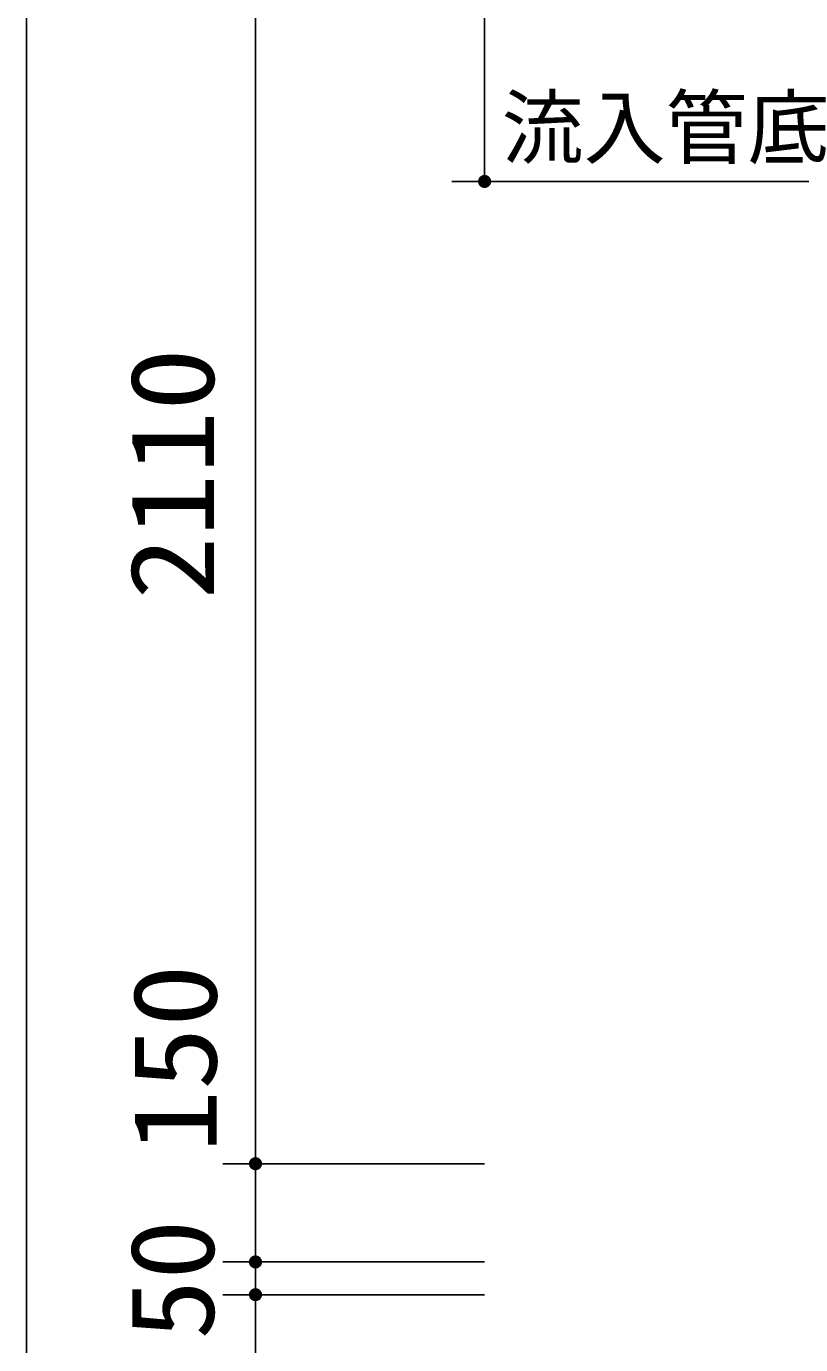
# Model space of a CAD drawing. Units: millimetres, scale not verified. Extents: x -14850 to 14850, y -10500 to 10500.
# Drawn here: x -11138 to -9955, y -5714 to -3702 of the extents above; entities that cross this region are included whole.
import ezdxf
from ezdxf.enums import TextEntityAlignment as Align

# ---------------------------------------------------------------- set-up
doc = ezdxf.new("R2010")
doc.units = ezdxf.units.MM
doc.header["$LTSCALE"] = 50
doc.layers.add('0-1_機器', color=2, linetype='Continuous', lineweight=25)
doc.layers.add('0-5_製作', color=5, linetype='Continuous', lineweight=25)
doc.styles.add('ＭＳ ゴシック', font='')
doc.styles.get('ＭＳ ゴシック').set_extended_font_data('MS Gothic')

msp = doc.modelspace()

# ---------------------------------------------------------------- linework, layer by layer
at = {"layer": '0-5_製作', "color": 2}
for p, q in [((-11137.94, -5738.22), (-11137.94, -3158.22)), ((-10437.94, -3158.22), (-10437.94, -3938.36)), ((-10787.94, -3328.22), (-10787.94, -5438.22)), ((-10487.94, -3938.36), (-9896.75, -3938.36)), ((-10837.94, -5438.22), (-10437.94, -5438.22)), ((-10787.94, -5438.22), (-10787.94, -5588.22)), ((-10837.94, -5588.22), (-10437.94, -5588.22)), ((-10787.94, -5588.22), (-10787.94, -5638.22)), ((-10837.94, -5638.22), (-10437.94, -5638.22)), ((-10787.94, -5638.22), (-10787.94, -5738.22))]:
    msp.add_line(p, q, dxfattribs=at)
at = {"layer": '0-5_製作'}
for points in [[(-10447.92, -3937.73), (-10437.94, -3938.36), (-10447.94, -3938.36)], [(-10447.94, -3938.36), (-10446.03, -3944.24), (-10447.86, -3939.61)], [(-10447.94, -3938.36), (-10445.23, -3945.2), (-10446.03, -3944.24)], [(-10437.94, -3938.36), (-10445.23, -3945.2), (-10447.94, -3938.36)], [(-10447.76, -3936.48), (-10437.94, -3938.36), (-10447.92, -3937.73)], [(-10447.86, -3939.61), (-10446.7, -3943.17), (-10447.62, -3940.84)], [(-10447.86, -3939.61), (-10446.03, -3944.24), (-10446.7, -3943.17)], [(-10447.45, -3935.27), (-10437.94, -3938.36), (-10447.76, -3936.48)], [(-10447.62, -3940.84), (-10446.7, -3943.17), (-10447.23, -3942.04)], [(-10446.98, -3934.1), (-10437.94, -3938.36), (-10447.45, -3935.27)], [(-10446.38, -3933), (-10437.94, -3938.36), (-10446.98, -3934.1)], [(-10445.64, -3931.98), (-10437.94, -3938.36), (-10446.38, -3933)], [(-10444.78, -3931.07), (-10437.94, -3938.36), (-10445.64, -3931.98)], [(-10437.94, -3938.36), (-10444.31, -3946.06), (-10445.23, -3945.2)], [(-10443.81, -3930.27), (-10437.94, -3938.36), (-10444.78, -3931.07)], [(-10437.94, -3938.36), (-10443.29, -3946.8), (-10444.31, -3946.06)], [(-10442.75, -3929.59), (-10437.94, -3938.36), (-10443.81, -3930.27)], [(-10437.94, -3938.36), (-10442.19, -3947.41), (-10443.29, -3946.8)], [(-10441.62, -3929.06), (-10437.94, -3938.36), (-10442.75, -3929.59)], [(-10437.94, -3938.36), (-10441.03, -3947.87), (-10442.19, -3947.41)], [(-10440.42, -3928.67), (-10437.94, -3938.36), (-10441.62, -3929.06)], [(-10437.94, -3938.36), (-10439.81, -3948.18), (-10441.03, -3947.87)], [(-10440.42, -3928.67), (-10437.94, -3928.36), (-10437.94, -3938.36)], [(-10439.19, -3928.44), (-10437.94, -3928.36), (-10440.42, -3928.67)], [(-10437.94, -3938.36), (-10438.56, -3948.34), (-10439.81, -3948.18)], [(-10437.94, -3938.36), (-10437.94, -3948.36), (-10438.56, -3948.34)], [(-10437.94, -3928.36), (-10427.94, -3938.36), (-10437.94, -3938.36)], [(-10437.31, -3928.38), (-10427.94, -3938.36), (-10437.94, -3928.36)], [(-10437.94, -3938.36), (-10436.68, -3948.28), (-10437.94, -3948.36)], [(-10437.94, -3938.36), (-10435.45, -3948.04), (-10436.68, -3948.28)], [(-10437.94, -3938.36), (-10434.25, -3947.66), (-10435.45, -3948.04)], [(-10427.94, -3938.36), (-10434.25, -3947.66), (-10437.94, -3938.36)], [(-10436.06, -3928.53), (-10427.94, -3938.36), (-10437.31, -3928.38)], [(-10434.85, -3928.85), (-10427.94, -3938.36), (-10436.06, -3928.53)], [(-10433.68, -3929.31), (-10427.94, -3938.36), (-10434.85, -3928.85)], [(-10427.94, -3938.36), (-10433.12, -3947.12), (-10434.25, -3947.66)], [(-10432.58, -3929.91), (-10427.94, -3938.36), (-10433.68, -3929.31)], [(-10427.94, -3938.36), (-10432.06, -3946.45), (-10433.12, -3947.12)], [(-10431.56, -3930.65), (-10427.94, -3938.36), (-10432.58, -3929.91)], [(-10427.94, -3938.36), (-10431.09, -3945.65), (-10432.06, -3946.45)], [(-10430.65, -3931.51), (-10427.94, -3938.36), (-10431.56, -3930.65)], [(-10427.94, -3938.36), (-10430.23, -3944.73), (-10431.09, -3945.65)], [(-10429.85, -3932.48), (-10427.94, -3938.36), (-10430.65, -3931.51)], [(-10427.94, -3938.36), (-10429.49, -3943.72), (-10430.23, -3944.73)], [(-10429.85, -3932.48), (-10428.02, -3937.1), (-10427.94, -3938.36)], [(-10429.17, -3933.54), (-10428.02, -3937.1), (-10429.85, -3932.48)], [(-10427.94, -3938.36), (-10428.89, -3942.62), (-10429.49, -3943.72)], [(-10429.17, -3933.54), (-10428.25, -3935.87), (-10428.02, -3937.1)], [(-10428.64, -3934.68), (-10428.25, -3935.87), (-10429.17, -3933.54)], [(-10427.94, -3938.36), (-10428.43, -3941.45), (-10428.89, -3942.62)], [(-10427.94, -3938.36), (-10428.11, -3940.23), (-10428.43, -3941.45)], [(-10427.94, -3938.36), (-10427.96, -3938.99), (-10428.11, -3940.23)], [(-10796.98, -5433.96), (-10787.94, -5438.22), (-10797.45, -5435.13)], [(-10796.38, -5432.86), (-10787.94, -5438.22), (-10796.98, -5433.96)], [(-10795.64, -5431.85), (-10787.94, -5438.22), (-10796.38, -5432.86)], [(-10794.78, -5430.93), (-10787.94, -5438.22), (-10795.64, -5431.85)], [(-10793.81, -5430.13), (-10787.94, -5438.22), (-10794.78, -5430.93)], [(-10792.75, -5429.46), (-10787.94, -5438.22), (-10793.81, -5430.13)], [(-10791.62, -5428.92), (-10787.94, -5438.22), (-10792.75, -5429.46)], [(-10791.62, -5428.92), (-10787.94, -5428.22), (-10787.94, -5438.22)], [(-10790.42, -5428.53), (-10787.94, -5428.22), (-10791.62, -5428.92)], [(-10789.19, -5428.3), (-10787.94, -5428.22), (-10790.42, -5428.53)], [(-10787.94, -5428.22), (-10777.94, -5438.22), (-10787.94, -5438.22)], [(-10787.31, -5428.24), (-10777.94, -5438.22), (-10787.94, -5428.22)], [(-10786.06, -5428.4), (-10777.94, -5438.22), (-10787.31, -5428.24)], [(-10784.85, -5428.71), (-10777.94, -5438.22), (-10786.06, -5428.4)], [(-10783.68, -5429.17), (-10777.94, -5438.22), (-10784.85, -5428.71)], [(-10782.58, -5429.78), (-10777.94, -5438.22), (-10783.68, -5429.17)], [(-10781.56, -5430.52), (-10777.94, -5438.22), (-10782.58, -5429.78)], [(-10781.56, -5430.52), (-10778.02, -5436.97), (-10777.94, -5438.22)], [(-10780.65, -5431.38), (-10778.02, -5436.97), (-10781.56, -5430.52)], [(-10780.65, -5431.38), (-10778.25, -5435.73), (-10778.02, -5436.97)], [(-10779.85, -5432.34), (-10778.25, -5435.73), (-10780.65, -5431.38)], [(-10779.85, -5432.34), (-10778.64, -5434.54), (-10778.25, -5435.73)], [(-10779.17, -5433.4), (-10778.64, -5434.54), (-10779.85, -5432.34)], [(-10797.92, -5437.59), (-10787.94, -5438.22), (-10797.94, -5438.22)], [(-10797.94, -5438.22), (-10794.31, -5445.93), (-10797.86, -5439.47)], [(-10797.94, -5438.22), (-10793.29, -5446.66), (-10794.31, -5445.93)], [(-10787.94, -5438.22), (-10793.29, -5446.66), (-10797.94, -5438.22)], [(-10797.76, -5436.35), (-10787.94, -5438.22), (-10797.92, -5437.59)], [(-10797.86, -5439.47), (-10795.23, -5445.07), (-10797.62, -5440.71)], [(-10797.86, -5439.47), (-10794.31, -5445.93), (-10795.23, -5445.07)], [(-10797.45, -5435.13), (-10787.94, -5438.22), (-10797.76, -5436.35)], [(-10797.62, -5440.71), (-10796.03, -5444.1), (-10797.23, -5441.9)], [(-10797.62, -5440.71), (-10795.23, -5445.07), (-10796.03, -5444.1)], [(-10797.23, -5441.9), (-10796.03, -5444.1), (-10796.7, -5443.04)], [(-10787.94, -5438.22), (-10792.19, -5447.27), (-10793.29, -5446.66)], [(-10787.94, -5438.22), (-10791.03, -5447.73), (-10792.19, -5447.27)], [(-10787.94, -5438.22), (-10789.81, -5448.04), (-10791.03, -5447.73)], [(-10787.94, -5438.22), (-10788.56, -5448.2), (-10789.81, -5448.04)], [(-10787.94, -5438.22), (-10787.94, -5448.22), (-10788.56, -5448.2)], [(-10787.94, -5438.22), (-10786.68, -5448.14), (-10787.94, -5448.22)], [(-10787.94, -5438.22), (-10785.45, -5447.91), (-10786.68, -5448.14)], [(-10787.94, -5438.22), (-10784.25, -5447.52), (-10785.45, -5447.91)], [(-10787.94, -5438.22), (-10783.12, -5446.98), (-10784.25, -5447.52)], [(-10777.94, -5438.22), (-10783.12, -5446.98), (-10787.94, -5438.22)], [(-10777.94, -5438.22), (-10782.06, -5446.31), (-10783.12, -5446.98)], [(-10777.94, -5438.22), (-10781.09, -5445.51), (-10782.06, -5446.31)], [(-10777.94, -5438.22), (-10780.23, -5444.6), (-10781.09, -5445.51)], [(-10777.94, -5438.22), (-10779.49, -5443.58), (-10780.23, -5444.6)], [(-10777.94, -5438.22), (-10778.89, -5442.48), (-10779.49, -5443.58)], [(-10777.94, -5438.22), (-10778.43, -5441.31), (-10778.89, -5442.48)], [(-10777.94, -5438.22), (-10778.11, -5440.09), (-10778.43, -5441.31)], [(-10777.94, -5438.22), (-10777.96, -5438.85), (-10778.11, -5440.09)], [(-10797.92, -5587.59), (-10787.94, -5588.22), (-10797.94, -5588.22)], [(-10797.94, -5588.22), (-10794.31, -5595.93), (-10797.86, -5589.47)], [(-10797.94, -5588.22), (-10793.29, -5596.66), (-10794.31, -5595.93)], [(-10787.94, -5588.22), (-10793.29, -5596.66), (-10797.94, -5588.22)], [(-10797.76, -5586.35), (-10787.94, -5588.22), (-10797.92, -5587.59)], [(-10797.86, -5589.47), (-10795.23, -5595.07), (-10797.62, -5590.71)], [(-10797.86, -5589.47), (-10794.31, -5595.93), (-10795.23, -5595.07)], [(-10797.45, -5585.13), (-10787.94, -5588.22), (-10797.76, -5586.35)], [(-10797.62, -5590.71), (-10796.03, -5594.1), (-10797.23, -5591.9)], [(-10797.62, -5590.71), (-10795.23, -5595.07), (-10796.03, -5594.1)], [(-10796.98, -5583.96), (-10787.94, -5588.22), (-10797.45, -5585.13)], [(-10797.23, -5591.9), (-10796.03, -5594.1), (-10796.7, -5593.04)], [(-10796.38, -5582.86), (-10787.94, -5588.22), (-10796.98, -5583.96)], [(-10795.64, -5581.85), (-10787.94, -5588.22), (-10796.38, -5582.86)], [(-10794.78, -5580.93), (-10787.94, -5588.22), (-10795.64, -5581.85)], [(-10793.81, -5580.13), (-10787.94, -5588.22), (-10794.78, -5580.93)], [(-10792.75, -5579.46), (-10787.94, -5588.22), (-10793.81, -5580.13)], [(-10787.94, -5588.22), (-10792.19, -5597.27), (-10793.29, -5596.66)], [(-10791.62, -5578.92), (-10787.94, -5588.22), (-10792.75, -5579.46)], [(-10787.94, -5588.22), (-10791.03, -5597.73), (-10792.19, -5597.27)], [(-10791.62, -5578.92), (-10787.94, -5578.22), (-10787.94, -5588.22)], [(-10790.42, -5578.53), (-10787.94, -5578.22), (-10791.62, -5578.92)], [(-10787.94, -5588.22), (-10789.81, -5598.04), (-10791.03, -5597.73)], [(-10789.19, -5578.3), (-10787.94, -5578.22), (-10790.42, -5578.53)], [(-10787.94, -5588.22), (-10788.56, -5598.2), (-10789.81, -5598.04)], [(-10787.94, -5588.22), (-10787.94, -5598.22), (-10788.56, -5598.2)], [(-10787.94, -5578.22), (-10777.94, -5588.22), (-10787.94, -5588.22)], [(-10787.31, -5578.24), (-10777.94, -5588.22), (-10787.94, -5578.22)], [(-10787.94, -5588.22), (-10786.68, -5598.14), (-10787.94, -5598.22)], [(-10787.94, -5588.22), (-10785.45, -5597.91), (-10786.68, -5598.14)], [(-10787.94, -5588.22), (-10784.25, -5597.52), (-10785.45, -5597.91)], [(-10787.94, -5588.22), (-10783.12, -5596.98), (-10784.25, -5597.52)], [(-10777.94, -5588.22), (-10783.12, -5596.98), (-10787.94, -5588.22)], [(-10786.06, -5578.4), (-10777.94, -5588.22), (-10787.31, -5578.24)], [(-10784.85, -5578.71), (-10777.94, -5588.22), (-10786.06, -5578.4)], [(-10783.68, -5579.17), (-10777.94, -5588.22), (-10784.85, -5578.71)], [(-10782.58, -5579.78), (-10777.94, -5588.22), (-10783.68, -5579.17)], [(-10777.94, -5588.22), (-10782.06, -5596.31), (-10783.12, -5596.98)], [(-10781.56, -5580.52), (-10777.94, -5588.22), (-10782.58, -5579.78)], [(-10777.94, -5588.22), (-10781.09, -5595.51), (-10782.06, -5596.31)], [(-10781.56, -5580.52), (-10778.02, -5586.97), (-10777.94, -5588.22)], [(-10780.65, -5581.38), (-10778.02, -5586.97), (-10781.56, -5580.52)], [(-10777.94, -5588.22), (-10780.23, -5594.59), (-10781.09, -5595.51)], [(-10780.65, -5581.38), (-10778.25, -5585.73), (-10778.02, -5586.97)], [(-10779.85, -5582.34), (-10778.25, -5585.73), (-10780.65, -5581.38)], [(-10777.94, -5588.22), (-10779.49, -5593.58), (-10780.23, -5594.59)], [(-10779.85, -5582.34), (-10778.64, -5584.54), (-10778.25, -5585.73)], [(-10779.17, -5583.4), (-10778.64, -5584.54), (-10779.85, -5582.34)], [(-10777.94, -5588.22), (-10778.89, -5592.48), (-10779.49, -5593.58)], [(-10777.94, -5588.22), (-10778.43, -5591.31), (-10778.89, -5592.48)], [(-10777.94, -5588.22), (-10778.11, -5590.09), (-10778.43, -5591.31)], [(-10777.94, -5588.22), (-10777.96, -5588.85), (-10778.11, -5590.09)], [(-10797.45, -5635.13), (-10787.94, -5638.22), (-10797.76, -5636.35)], [(-10796.98, -5633.96), (-10787.94, -5638.22), (-10797.45, -5635.13)], [(-10796.38, -5632.86), (-10787.94, -5638.22), (-10796.98, -5633.96)], [(-10795.64, -5631.85), (-10787.94, -5638.22), (-10796.38, -5632.86)], [(-10794.78, -5630.93), (-10787.94, -5638.22), (-10795.64, -5631.85)], [(-10793.81, -5630.13), (-10787.94, -5638.22), (-10794.78, -5630.93)], [(-10792.75, -5629.46), (-10787.94, -5638.22), (-10793.81, -5630.13)], [(-10791.62, -5628.92), (-10787.94, -5638.22), (-10792.75, -5629.46)], [(-10791.62, -5628.92), (-10787.94, -5628.22), (-10787.94, -5638.22)], [(-10790.42, -5628.53), (-10787.94, -5628.22), (-10791.62, -5628.92)], [(-10789.19, -5628.3), (-10787.94, -5628.22), (-10790.42, -5628.53)], [(-10787.94, -5628.22), (-10777.94, -5638.22), (-10787.94, -5638.22)], [(-10787.31, -5628.24), (-10777.94, -5638.22), (-10787.94, -5628.22)], [(-10786.06, -5628.4), (-10777.94, -5638.22), (-10787.31, -5628.24)], [(-10784.85, -5628.71), (-10777.94, -5638.22), (-10786.06, -5628.4)], [(-10783.68, -5629.17), (-10777.94, -5638.22), (-10784.85, -5628.71)], [(-10782.58, -5629.78), (-10777.94, -5638.22), (-10783.68, -5629.17)], [(-10781.56, -5630.52), (-10777.94, -5638.22), (-10782.58, -5629.78)], [(-10781.56, -5630.52), (-10778.02, -5636.97), (-10777.94, -5638.22)], [(-10780.65, -5631.38), (-10778.02, -5636.97), (-10781.56, -5630.52)], [(-10780.65, -5631.38), (-10778.25, -5635.73), (-10778.02, -5636.97)], [(-10779.85, -5632.34), (-10778.25, -5635.73), (-10780.65, -5631.38)], [(-10779.85, -5632.34), (-10778.64, -5634.54), (-10778.25, -5635.73)], [(-10779.17, -5633.4), (-10778.64, -5634.54), (-10779.85, -5632.34)], [(-10797.92, -5637.59), (-10787.94, -5638.22), (-10797.94, -5638.22)], [(-10797.94, -5638.22), (-10794.31, -5645.93), (-10797.86, -5639.47)], [(-10797.94, -5638.22), (-10793.29, -5646.66), (-10794.31, -5645.93)], [(-10787.94, -5638.22), (-10793.29, -5646.66), (-10797.94, -5638.22)], [(-10797.76, -5636.35), (-10787.94, -5638.22), (-10797.92, -5637.59)], [(-10797.86, -5639.47), (-10795.23, -5645.07), (-10797.62, -5640.71)], [(-10797.86, -5639.47), (-10794.31, -5645.93), (-10795.23, -5645.07)], [(-10797.62, -5640.71), (-10796.03, -5644.1), (-10797.23, -5641.9)], [(-10797.62, -5640.71), (-10795.23, -5645.07), (-10796.03, -5644.1)], [(-10797.23, -5641.9), (-10796.03, -5644.1), (-10796.7, -5643.04)], [(-10787.94, -5638.22), (-10792.19, -5647.27), (-10793.29, -5646.66)], [(-10787.94, -5638.22), (-10791.03, -5647.73), (-10792.19, -5647.27)], [(-10787.94, -5638.22), (-10789.81, -5648.04), (-10791.03, -5647.73)], [(-10787.94, -5638.22), (-10788.56, -5648.2), (-10789.81, -5648.04)], [(-10787.94, -5638.22), (-10787.94, -5648.22), (-10788.56, -5648.2)], [(-10787.94, -5638.22), (-10786.68, -5648.14), (-10787.94, -5648.22)], [(-10787.94, -5638.22), (-10785.45, -5647.91), (-10786.68, -5648.14)], [(-10787.94, -5638.22), (-10784.25, -5647.52), (-10785.45, -5647.91)], [(-10787.94, -5638.22), (-10783.12, -5646.98), (-10784.25, -5647.52)], [(-10777.94, -5638.22), (-10783.12, -5646.98), (-10787.94, -5638.22)], [(-10777.94, -5638.22), (-10782.06, -5646.31), (-10783.12, -5646.98)], [(-10777.94, -5638.22), (-10781.09, -5645.51), (-10782.06, -5646.31)], [(-10777.94, -5638.22), (-10780.23, -5644.59), (-10781.09, -5645.51)], [(-10777.94, -5638.22), (-10779.49, -5643.58), (-10780.23, -5644.59)], [(-10777.94, -5638.22), (-10778.89, -5642.48), (-10779.49, -5643.58)], [(-10777.94, -5638.22), (-10778.43, -5641.31), (-10778.89, -5642.48)], [(-10777.94, -5638.22), (-10778.11, -5640.09), (-10778.43, -5641.31)], [(-10777.94, -5638.22), (-10777.96, -5638.85), (-10778.11, -5640.09)]]:
    msp.add_solid(points, dxfattribs=at)

# ---------------------------------------------------------------- texts
at = {"layer": '0-1_機器', "color": 4, "style": 'ＭＳ ゴシック'}
msp.add_text('流入管底', height=91.79, dxfattribs=at).set_placement((-10411.95, -3929.28), align=Align.BOTTOM_LEFT)
at = {"layer": '0-5_製作', "color": 4, "style": 'ＭＳ ゴシック'}
for s, width, p in [('2110', 1.1, (-10812.94, -4576.97)), ('150', 1.1, (-10808.9, -5421.83)), ('50', 1.05, (-10812.94, -5706.97))]:
    msp.add_text(s, height=128.4, rotation=90, dxfattribs=dict(at, width=width)).set_placement(p, align=Align.BOTTOM_LEFT)

doc.saveas('drawing.dxf')
